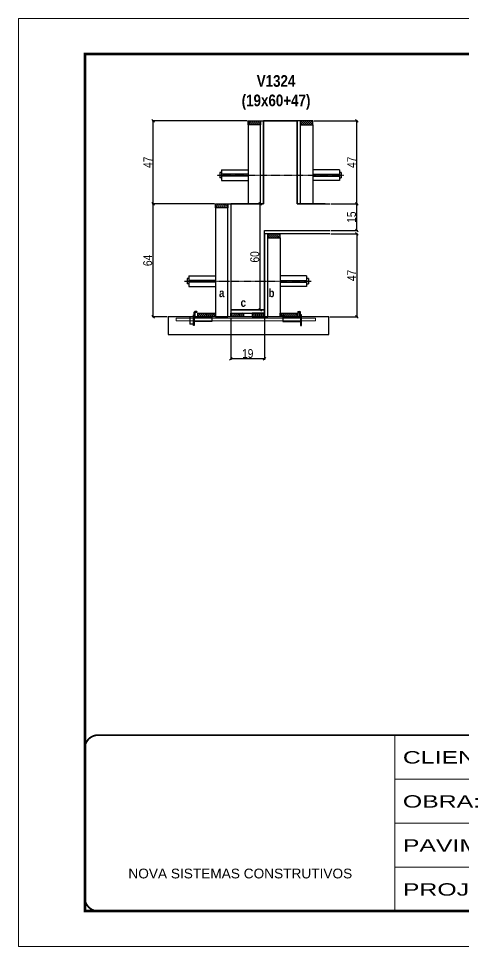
# Model space of a CAD drawing. Extents: x 3309 to 10384, y -2522 to 14608.
# Drawn here: x 4908 to 5411, y 6666 to 7716 of the extents above; entities that cross this region are included whole.
import ezdxf

# ---------------------------------------------------------------- set-up
doc = ezdxf.new("R2010")
doc.units = 0
for name, pattern in [('CONTINUO', [0]), ('DASHED', [0.75, 0.5, -0.25]), ('HIDDEN', [0.375, 0.25, -0.125])]:
    doc.linetypes.add(name, pattern=pattern)
for name, color, linetype in [('barrote', 251, 'Continuous'), ('COTA', 241, 'Continuous'), ('detalhes', 4, 'Continuous'), ('NOMENCLATURA', 7, 'Continuous'), ('Painéis', 200, 'Continuous'), ('presilha', 1, 'Continuous'), ('SARR_2.2x10', 60, 'Continuous'), ('SARR_2.2x7', 40, 'Continuous'), ('SARR_3.5x7', 81, 'Continuous'), ('TENSOR', 3, 'Continuous')]:
    doc.layers.add(name, color=color, linetype=linetype)
for name, color, linetype, lineweight in [('CONCRETO', 251, 'Continuous', 25), ('Folhas', 255, 'Continuous', 9), ('SARRAFO DE PRESSAO', 251, 'DASHED', 9), ('SCO-___-LAJ', 2, 'Continuous', 0)]:
    doc.layers.add(name, color=color, linetype=linetype, lineweight=lineweight)
doc.styles.add('ARIAL', font='arial.ttf')
doc.styles.add('COTA TECNICA 2X', font='techl___.ttf', dxfattribs={"height": 10})
doc.styles.add('TECNICA', font='techb___.ttf', dxfattribs={"height": 10})
doc.styles.add('Tecnologia', font='')
doc.styles.get('Tecnologia').set_extended_font_data('Forgotten Futurist')
doc.dimstyles.new('SECAO', dxfattribs={"dimscale": 0.333333, "dimtxt": 5, "dimasz": 9, "dimexe": 3, "dimexo": 3, "dimgap": 3, "dimtad": 1, "dimdec": 1, "dimlfac": 0.5, "dimzin": 12, "dimdsep": 46, "dimtxsty": 'COTA TECNICA 2X', "dimblk1": 'OBLIQUE', "dimblk2": 'OBLIQUE', "dimsah": 1, "dimcen": 0.9, "dimclrd": 4, "dimclre": 4, "dimclrt": 240, "dimadec": 1, "dimazin": 3, "dimtfac": 1, "dimtdec": 1, "dimtmove": 0, "dimatfit": 3, "dimfxl": 1, "dimtolj": 1, "dimtzin": 12, "dimarcsym": 0})
pattern_1 = [(135, (38383.6644, -116133.4615), (-1.122532015, -1.122532015), [])]
pattern_2 = [(135, (38335.0644, -115915.8615), (-1.122532015, -1.122532015), [])]

# ---------------------------------------------------------------- blocks, each defined once
blk = doc.blocks.new('9999999999')
at = {"color": 30, "linetype": 'CONTINUO'}
for p, q in [((98564.6, 34230.2), (98564.6, 34429.4)), ((98564.6, 34379.6), (99584, 34379.6)), ((98564.6, 34329.8), (99488, 34329.8)), ((98564.6, 34280), (99488, 34280))]:
    blk.add_line(p, q, dxfattribs=at)
at = {"color": 30, "linetype": 'CONTINUO', "const_width": 2}
blk.add_lwpolyline([(99584, 34230.2), (99584, 34414.4, 0.414214), (99569, 34429.4), (98229, 34429.4, 0.414214), (98214, 34414.4), (98214, 34245.2, 0.414214), (98229, 34230.2), (99584, 34230.2)], format="xyb", dxfattribs=at)
at = {"layer": 'Folhas'}
blk.add_lwpolyline([(98139, 34190.2), (99624, 34190.2), (99624, 35240.2), (98139, 35240.2)], close=True, dxfattribs=at)
at = {"layer": 'Folhas', "color": 30, "const_width": 3}
blk.add_lwpolyline([(98214, 34230.2), (99584, 34230.2), (99584, 35200.2), (98214, 35200.2)], close=True, dxfattribs=at)
at = {"color": 7, "linetype": 'Continuous', "ltscale": 5, "style": 'ARIAL'}
blk.add_text('NOVA SISTEMAS CONSTRUTIVOS', height=11.059, dxfattribs=at).set_placement((98263.2, 34267.2))
at = {"layer": 'Folhas', "color": 7, "style": 'Tecnologia', "width": 1.5}
for s, p in [('CLIENTE:', (98573.7, 34397.2)), ('OBRA:', (98573.7, 34347.3)), ('PAVIMENTO:', (98573.7, 34297.5)), ('PROJETO:', (98573.7, 34247.7))]:
    blk.add_text(s, height=14, dxfattribs=at).set_placement(p)
blk = doc.blocks.new('_Oblique')
at = {"color": 0, "linetype": 'ByBlock', "lineweight": -2}
blk.add_line((-0.5, -0.5), (0.5, 0.5), dxfattribs=at)
blk = doc.blocks.new('*D711')
at = {"layer": 'COTA', "color": 4, "lineweight": -2, "transparency": 16777216}
for p, q in [((5148.1, 7377.7), (5148.1, 7330.2)), ((5186.1, 7377.7), (5186.1, 7330.2)), ((5186.1, 7331.2), (5148.1, 7331.2))]:
    blk.add_line(p, q, dxfattribs=at)
at = {"layer": 'Defpoints', "color": 0, "transparency": 16777216}
for p in [(5148.1, 7378.7), (5186.1, 7378.7), (5148.1, 7331.2)]:
    blk.add_point(p, dxfattribs=at)
at = {"layer": 'COTA', "color": 4, "lineweight": -2, "transparency": 16777216, "xscale": 3, "yscale": 3, "zscale": 3, "rotation": 180}
blk.add_blockref('_Oblique', (5148.1, 7331.2), dxfattribs=at)
at = {"layer": 'COTA', "color": 4, "lineweight": -2, "transparency": 16777216, "xscale": 3, "yscale": 3, "zscale": 3}
blk.add_blockref('_Oblique', (5186.1, 7331.2), dxfattribs=at)
at = {"layer": 'COTA', "color": 240, "transparency": 16777216, "insert": (5167.1, 7337.3), "char_height": 10, "attachment_point": 5, "style": 'COTA TECNICA 2X'}
blk.add_mtext('\\A1;19', dxfattribs=at)
blk = doc.blocks.new('PRESILHA METÁLICA 1')
at = {"layer": 'presilha'}
for p, q in [((7.5, 10.6), (7.5, 19.9)), ((12, 21), (8.6, 21)), ((9, 11.6), (9, 18.9)), ((12, 19.5), (9.6, 19.5)), ((12, 21), (12, 19.5)), ((0, 13), (6, 13)), ((0, 13), (0, 0)), ((6, 0), (0, 0)), ((6, 15.5), (7.5, 15.5)), ((6, -2.5), (6, 15.5)), ((6, 13), (6, 0)), ((7.5, 15.5), (7.5, -2.5)), ((37.5, 4.1), (7.5, 4.1)), ((37.5, 11), (9.6, 11)), ((37.5, 11), (37.5, 4.1)), ((7.5, -2.5), (6, -2.5))]:
    blk.add_line(p, q, dxfattribs=at)
for centre, radius, start, end in [((8.6, 19.9), 1.14, 90, 180), ((9.6, 18.9), 0.57, 90, 180), ((9.6, 11.6), 0.57, 180, 270)]:
    blk.add_arc(centre, radius, start, end, dxfattribs=at)
blk = doc.blocks.new('PRESILHA METÁLICA 2')
at = {"layer": 'presilha'}
for p, q in [((-5.2, 23.5), (-5.2, 22)), ((-5.2, 23.5), (-1.9, 23.5)), ((-5.2, 22), (-2.8, 22)), ((-2.2, 14.1), (-2.2, 21.4)), ((0.8, 18), (-0.8, 18)), ((-0.8, 18), (-0.8, 0)), ((-0.8, 14.6), (-0.8, 22.4)), ((0.8, 0), (0.8, 18)), ((-30.8, 13.5), (-30.8, 6.6)), ((-30.8, 13.5), (-2.8, 13.5)), ((-30.8, 6.6), (-0.8, 6.6)), ((-0.8, 0), (0.8, 0))]:
    blk.add_line(p, q, dxfattribs=at)
for centre, radius, start, end in [((-2.8, 21.4), 0.57, 0, 90), ((-1.9, 22.4), 1.14, 0, 90), ((-2.8, 14.1), 0.57, 270, 0)]:
    blk.add_arc(centre, radius, start, end, dxfattribs=at)
blk = doc.blocks.new('*D710')
at = {"layer": 'COTA', "color": 4, "lineweight": -2, "transparency": 16777216}
for p, q in [((5261.1, 7472.7), (5291.7, 7472.7)), ((5290.7, 7472.7), (5290.7, 7378.7)), ((5259.9, 7378.7), (5291.7, 7378.7))]:
    blk.add_line(p, q, dxfattribs=at)
at = {"layer": 'Defpoints', "color": 0, "transparency": 16777216}
for p in [(5260.1, 7472.7), (5258.9, 7378.7), (5290.7, 7378.7)]:
    blk.add_point(p, dxfattribs=at)
at = {"layer": 'COTA', "color": 4, "lineweight": -2, "transparency": 16777216, "xscale": 3, "yscale": 3, "zscale": 3}
for p, rotation in [((5290.7, 7472.7), 90), ((5290.7, 7378.7), 270)]:
    blk.add_blockref('_Oblique', p, dxfattribs=dict(at, rotation=rotation))
at = {"layer": 'COTA', "color": 240, "transparency": 16777216, "insert": (5284.6, 7425.7), "char_height": 10, "attachment_point": 5, "rotation": 90, "style": 'COTA TECNICA 2X'}
blk.add_mtext('\\A1;47', dxfattribs=at)
blk = doc.blocks.new('*D712')
at = {"layer": 'COTA', "color": 4, "lineweight": -2, "transparency": 16777216}
for p, q in [((5261.1, 7506.7), (5291.7, 7506.7)), ((5290.7, 7476.7), (5290.7, 7506.7)), ((5261.1, 7476.7), (5291.7, 7476.7))]:
    blk.add_line(p, q, dxfattribs=at)
at = {"layer": 'Defpoints', "color": 0, "transparency": 16777216}
for p in [(5260.1, 7506.7), (5290.7, 7506.7), (5260.1, 7476.7)]:
    blk.add_point(p, dxfattribs=at)
at = {"layer": 'COTA', "color": 4, "lineweight": -2, "transparency": 16777216, "xscale": 3, "yscale": 3, "zscale": 3}
for p, rotation in [((5290.7, 7506.7), 90), ((5290.7, 7476.7), 270)]:
    blk.add_blockref('_Oblique', p, dxfattribs=dict(at, rotation=rotation))
at = {"layer": 'COTA', "color": 240, "transparency": 16777216, "insert": (5284.6, 7491.7), "char_height": 10, "attachment_point": 5, "rotation": 90, "style": 'COTA TECNICA 2X'}
blk.add_mtext('\\A1;15', dxfattribs=at)
blk = doc.blocks.new('*D713')
at = {"layer": 'COTA', "color": 4, "lineweight": -2, "transparency": 16777216}
for p, q in [((5241.7, 7600.7), (5291.7, 7600.7)), ((5290.7, 7506.7), (5290.7, 7600.7)), ((5261.1, 7506.7), (5291.7, 7506.7))]:
    blk.add_line(p, q, dxfattribs=at)
at = {"layer": 'Defpoints', "color": 0, "transparency": 16777216}
for p in [(5240.7, 7600.7), (5290.7, 7600.7), (5260.1, 7506.7)]:
    blk.add_point(p, dxfattribs=at)
at = {"layer": 'COTA', "color": 4, "lineweight": -2, "transparency": 16777216, "xscale": 3, "yscale": 3, "zscale": 3}
for p, rotation in [((5290.7, 7600.7), 90), ((5290.7, 7506.7), 270)]:
    blk.add_blockref('_Oblique', p, dxfattribs=dict(at, rotation=rotation))
at = {"layer": 'COTA', "color": 240, "transparency": 16777216, "insert": (5284.6, 7553.7), "char_height": 10, "attachment_point": 5, "rotation": 90, "style": 'COTA TECNICA 2X'}
blk.add_mtext('\\A1;47', dxfattribs=at)
blk = doc.blocks.new('*D714')
at = {"layer": 'COTA', "color": 4, "lineweight": -2, "transparency": 16777216}
for p, q in [((5129.5, 7506.7), (5059.1, 7506.7)), ((5060.1, 7378.7), (5060.1, 7506.7)), ((5076.1, 7378.7), (5059.1, 7378.7))]:
    blk.add_line(p, q, dxfattribs=at)
at = {"layer": 'Defpoints', "color": 0, "transparency": 16777216}
for p in [(5060.1, 7506.7), (5130.5, 7506.7), (5077.1, 7378.7)]:
    blk.add_point(p, dxfattribs=at)
at = {"layer": 'COTA', "color": 4, "lineweight": -2, "transparency": 16777216, "xscale": 3, "yscale": 3, "zscale": 3}
for p, rotation in [((5060.1, 7506.7), 90), ((5060.1, 7378.7), 270)]:
    blk.add_blockref('_Oblique', p, dxfattribs=dict(at, rotation=rotation))
at = {"layer": 'COTA', "color": 240, "transparency": 16777216, "insert": (5054, 7442.7), "char_height": 10, "attachment_point": 5, "rotation": 90, "style": 'COTA TECNICA 2X'}
blk.add_mtext('\\A1;64', dxfattribs=at)
blk = doc.blocks.new('*D715')
at = {"layer": 'COTA', "color": 4, "lineweight": -2, "transparency": 16777216}
for p, q in [((5166.5, 7600.7), (5059.1, 7600.7)), ((5060.1, 7506.7), (5060.1, 7600.7)), ((5129.5, 7506.7), (5059.1, 7506.7))]:
    blk.add_line(p, q, dxfattribs=at)
at = {"layer": 'Defpoints', "color": 0, "transparency": 16777216}
for p in [(5060.1, 7600.7), (5167.5, 7600.7), (5130.5, 7506.7)]:
    blk.add_point(p, dxfattribs=at)
at = {"layer": 'COTA', "color": 4, "lineweight": -2, "transparency": 16777216, "xscale": 3, "yscale": 3, "zscale": 3}
for p, rotation in [((5060.1, 7600.7), 90), ((5060.1, 7506.7), 270)]:
    blk.add_blockref('_Oblique', p, dxfattribs=dict(at, rotation=rotation))
at = {"layer": 'COTA', "color": 240, "transparency": 16777216, "insert": (5054.1, 7553.7), "char_height": 10, "attachment_point": 5, "rotation": 90, "style": 'COTA TECNICA 2X'}
blk.add_mtext('\\A1;47', dxfattribs=at)
blk = doc.blocks.new('*D716')
at = {"layer": 'COTA', "color": 4, "lineweight": -2, "transparency": 16777216}
for p, q in [((5149.1, 7506.7), (5182.2, 7506.7)), ((5181.2, 7386.7), (5181.2, 7506.7)), ((5149.1, 7386.7), (5182.2, 7386.7))]:
    blk.add_line(p, q, dxfattribs=at)
at = {"layer": 'Defpoints', "color": 0, "transparency": 16777216}
for p in [(5148.1, 7506.7), (5181.2, 7506.7), (5148.1, 7386.7)]:
    blk.add_point(p, dxfattribs=at)
at = {"layer": 'COTA', "color": 4, "lineweight": -2, "transparency": 16777216, "xscale": 3, "yscale": 3, "zscale": 3}
for p, rotation in [((5181.2, 7506.7), 90), ((5181.2, 7386.7), 270)]:
    blk.add_blockref('_Oblique', p, dxfattribs=dict(at, rotation=rotation))
at = {"layer": 'COTA', "color": 240, "transparency": 16777216, "insert": (5175.1, 7446.7), "char_height": 10, "attachment_point": 5, "rotation": 90, "style": 'COTA TECNICA 2X'}
blk.add_mtext('\\A1;60', dxfattribs=at)

msp = doc.modelspace()

# ---------------------------------------------------------------- hatches: boundary and pattern name
at = {"layer": 'SARR_2.2x10'}
h = msp.add_hatch(dxfattribs=at)
h.set_pattern_fill('ANSI31', color=256, scale=0.5, angle=90)
h.set_pattern_definition([(135, (38304.0644, -116133.4615), (-1.122532015, -1.122532015), [])])
h.paths.add_polyline_path([(5110.53, 7383.11), (5110.53, 7378.71), (5130.53, 7378.71), (5130.53, 7383.11)])
h = msp.add_hatch(dxfattribs=at)
h.set_pattern_fill('ANSI31', color=256, scale=0.5, angle=90)
h.set_pattern_definition([(135, (38397.2644, -116133.4615), (-1.122532015, -1.122532015), [])])
h.paths.add_polyline_path([(5203.73, 7383.11), (5203.73, 7378.71), (5223.73, 7378.71), (5223.73, 7383.11)])
at = {"layer": 'SARR_2.2x7'}
h = msp.add_hatch(dxfattribs=at)
h.set_pattern_fill('ANSI31', color=256, scale=0.5, angle=90)
h.set_pattern_definition(pattern_2)
h.paths.add_polyline_path([(5181.53, 7600.71), (5181.53, 7596.31), (5167.53, 7596.31), (5167.53, 7600.71)])
h = msp.add_hatch(dxfattribs=at)
h.set_pattern_fill('ANSI31', color=256, scale=0.5, angle=90)
h.set_pattern_definition(pattern_2)
h.paths.add_polyline_path([(5226.73, 7600.71), (5226.73, 7596.31), (5240.73, 7596.31), (5240.73, 7600.71)])
h = msp.add_hatch(dxfattribs=at)
h.set_pattern_fill('ANSI31', color=256, scale=0.5, angle=90)
h.set_pattern_definition([(135, (38318.0644, -116009.8615), (-1.122532015, -1.122532015), [])])
h.paths.add_polyline_path([(5144.53, 7506.71), (5144.53, 7502.31), (5130.53, 7502.31), (5130.53, 7506.71)])
h = msp.add_hatch(dxfattribs=at)
h.set_pattern_fill('ANSI31', color=256, scale=0.5, angle=90)
h.set_pattern_definition([(135, (38298.0644, -116043.8615), (-1.122532015, -1.122532015), [])])
h.paths.add_polyline_path([(5189.73, 7472.71), (5189.73, 7468.31), (5203.73, 7468.31), (5203.73, 7472.71)])
h = msp.add_hatch(dxfattribs=at)
h.set_pattern_fill('ANSI31', color=256, scale=0.5, angle=90)
h.set_pattern_definition(pattern_1)
h.paths.add_polyline_path([(5162.13, 7378.71), (5162.13, 7383.11), (5148.13, 7383.11), (5148.13, 7378.71)])
h = msp.add_hatch(dxfattribs=at)
h.set_pattern_fill('ANSI31', color=256, scale=0.5, angle=90)
h.set_pattern_definition(pattern_1)
h.paths.add_polyline_path([(5172.13, 7383.11), (5172.13, 7378.71), (5186.13, 7378.71), (5186.13, 7383.11)])

# ---------------------------------------------------------------- linework, layer by layer
at = {"ltscale": 3}
for p, q in [((5135.53, 7542.16), (5135.53, 7536.16)), ((5137.53, 7542.16), (5135.53, 7542.16)), ((5137.53, 7545.16), (5137.53, 7533.16)), ((5137.53, 7545.16), (5167.53, 7545.16)), ((5167.53, 7540.16), (5137.53, 7540.16)), ((5270.73, 7545.16), (5240.73, 7545.16)), ((5240.73, 7540.16), (5270.73, 7540.16)), ((5270.73, 7545.16), (5270.73, 7533.16)), ((5272.73, 7542.16), (5270.73, 7542.16)), ((5272.73, 7542.16), (5272.73, 7536.16)), ((5137.53, 7536.16), (5135.53, 7536.16)), ((5167.53, 7538.16), (5137.53, 7538.16)), ((5137.53, 7533.16), (5167.53, 7533.16)), ((5240.73, 7538.16), (5270.73, 7538.16)), ((5270.73, 7533.16), (5240.73, 7533.16)), ((5270.73, 7536.16), (5272.73, 7536.16)), ((5100.53, 7425.16), (5100.53, 7413.16)), ((5100.53, 7425.16), (5130.53, 7425.16)), ((5233.73, 7425.16), (5203.73, 7425.16)), ((5233.73, 7425.16), (5233.73, 7413.16)), ((5098.53, 7422.16), (5098.53, 7416.16)), ((5100.53, 7422.16), (5098.53, 7422.16)), ((5100.53, 7416.16), (5098.53, 7416.16)), ((5130.53, 7420.16), (5100.53, 7420.16)), ((5130.53, 7418.16), (5100.53, 7418.16)), ((5100.53, 7413.16), (5130.53, 7413.16)), ((5203.73, 7420.16), (5233.73, 7420.16)), ((5203.73, 7418.16), (5233.73, 7418.16)), ((5233.73, 7413.16), (5203.73, 7413.16)), ((5235.73, 7422.16), (5233.73, 7422.16)), ((5233.73, 7416.16), (5235.73, 7416.16)), ((5235.73, 7422.16), (5235.73, 7416.16))]:
    msp.add_line(p, q, dxfattribs=at)
at = {"layer": 'barrote', "elevation": 0}
msp.add_lwpolyline([(5077.07, 7358.71), (5258.99, 7358.71), (5258.99, 7378.71), (5077.07, 7378.71)], close=True, dxfattribs=at)
at = {"layer": 'CONCRETO', "linetype": 'Continuous'}
for points in [[(5254.82, 7506.71), (5223.13, 7506.71), (5223.13, 7600.71), (5185.13, 7600.71), (5185.13, 7506.71), (5148.13, 7506.71)], [(5153.43, 7506.71), (5185.13, 7506.71), (5185.13, 7600.71), (5223.13, 7600.71), (5223.13, 7506.71), (5260.13, 7506.71)], [(5148.13, 7506.71), (5148.13, 7386.71), (5186.13, 7386.71), (5186.13, 7476.71), (5260.13, 7476.71)]]:
    msp.add_lwpolyline(points, dxfattribs=at)
at = {"layer": 'Painéis', "linetype": 'Continuous'}
for points in [[(5181.53, 7506.71), (5181.53, 7600.71), (5185.13, 7600.71), (5185.13, 7506.71)], [(5226.73, 7506.71), (5226.73, 7600.71), (5223.13, 7600.71), (5223.13, 7506.71)], [(5144.53, 7378.71), (5144.53, 7506.71), (5148.13, 7506.71), (5148.13, 7378.71)], [(5186.13, 7386.71), (5148.13, 7386.71), (5148.13, 7383.11), (5186.13, 7383.11)]]:
    msp.add_lwpolyline(points, close=True, dxfattribs=at)
msp.add_lwpolyline([(5260.13, 7472.71), (5186.13, 7472.71), (5186.13, 7476.71), (5260.13, 7476.71)], dxfattribs=at)
at = {"layer": 'Painéis', "linetype": 'Continuous', "elevation": 0}
msp.add_lwpolyline([(5189.73, 7378.71), (5189.73, 7472.71), (5186.13, 7472.71), (5186.13, 7378.71)], close=True, dxfattribs=at)
at = {"layer": 'SARR_2.2x10', "elevation": 0}
for points in [[(5110.53, 7383.11), (5130.53, 7383.11), (5130.53, 7378.71), (5110.53, 7378.71)], [(5203.73, 7383.11), (5223.73, 7383.11), (5223.73, 7378.71), (5203.73, 7378.71)]]:
    msp.add_lwpolyline(points, close=True, dxfattribs=at)
at = {"layer": 'SARR_2.2x7', "elevation": 0}
for points in [[(5167.53, 7600.71), (5181.53, 7600.71), (5181.53, 7596.31), (5167.53, 7596.31)], [(5240.73, 7600.71), (5226.73, 7600.71), (5226.73, 7596.31), (5240.73, 7596.31)], [(5130.53, 7506.71), (5144.53, 7506.71), (5144.53, 7502.31), (5130.53, 7502.31)]]:
    msp.add_lwpolyline(points, close=True, dxfattribs=at)
at = {"layer": 'SARR_2.2x7'}
for points in [[(5203.73, 7472.71), (5189.73, 7472.71), (5189.73, 7468.31), (5203.73, 7468.31)], [(5148.13, 7383.11), (5162.13, 7383.11), (5162.13, 7378.71), (5148.13, 7378.71)], [(5186.13, 7383.11), (5172.13, 7383.11), (5172.13, 7378.71), (5186.13, 7378.71)]]:
    msp.add_lwpolyline(points, close=True, dxfattribs=at)
at = {"layer": 'SARR_3.5x7'}
for points in [[(5181.53, 7596.31), (5167.53, 7596.31), (5167.53, 7506.71), (5181.53, 7506.71)], [(5226.73, 7596.31), (5240.73, 7596.31), (5240.73, 7506.71), (5226.73, 7506.71)], [(5144.53, 7502.31), (5130.53, 7502.31), (5130.53, 7378.71), (5144.53, 7378.71)]]:
    msp.add_lwpolyline(points, close=True, dxfattribs=at)
at = {"layer": 'SARR_3.5x7', "elevation": 0}
msp.add_lwpolyline([(5189.73, 7468.31), (5203.73, 7468.31), (5203.73, 7378.71), (5189.73, 7378.71)], close=True, dxfattribs=at)
at = {"layer": 'SCO-___-LAJ', "color": 1, "elevation": 0}
msp.add_lwpolyline([(5086.07, 7377.37), (5243.91, 7377.37), (5243.91, 7374.18), (5086.07, 7374.18)], close=True, dxfattribs=at)
at = {"layer": 'TENSOR', "linetype": 'HIDDEN', "ltscale": 0.5}
for p, q in [((5132.53, 7539.16), (5276.03, 7539.16)), ((5095.53, 7419.16), (5239.03, 7419.16))]:
    msp.add_line(p, q, dxfattribs=at)

# ---------------------------------------------------------------- block references
at = {"layer": 'presilha', "xscale": 0.6666666666666666, "yscale": 0.6666666666666666, "zscale": 0.6666666666666666}
for name, p in [('PRESILHA METÁLICA 1', (5101.66, 7370.74)), ('PRESILHA METÁLICA 2', (5227.4, 7369.07))]:
    msp.add_blockref(name, p, dxfattribs=at)
at = {"layer": 'SARRAFO DE PRESSAO', "color": 6, "linetype": 'ByBlock'}
msp.add_blockref('9999999999', (-93231.11, -27523.8), dxfattribs=at)

# ---------------------------------------------------------------- texts
at = {"layer": 'detalhes', "style": 'TECNICA'}
for s, p in [('a', (5134.65, 7401.15)), ('b', (5190.63, 7401.14)), ('c', (5159.02, 7390.18))]:
    msp.add_text(s, height=9.6, dxfattribs=at).set_placement(p)
at = {"layer": 'NOMENCLATURA', "insert": (5199.13, 7652.4), "char_height": 13.2, "attachment_point": 2, "style": 'TECNICA'}
msp.add_mtext_dynamic_manual_height_columns('V1324\\P(19x60+47)', width=300.2766, gutter_width=1, heights=[0], dxfattribs=at)

# ---------------------------------------------------------------- dimensions: what is measured, and where the dimension line sits
at = {"layer": 'COTA'}
for base, p1, p2, picture, middle in [((5060.12, 7600.71), (5130.53, 7506.71), (5167.53, 7600.71), '*D715', (5054.05, 7553.71)), ((5060.12, 7506.71), (5077.07, 7378.71), (5130.53, 7506.71), '*D714', (5054.02, 7442.71)), ((5181.2, 7506.71), (5148.13, 7386.71), (5148.13, 7506.71), '*D716', (5175.1, 7446.71)), ((5290.72, 7506.71), (5260.13, 7476.71), (5260.13, 7506.71), '*D712', (5284.61, 7491.71)), ((5290.72, 7378.71), (5260.13, 7472.71), (5258.94, 7378.71), '*D710', (5284.65, 7425.71))]:
    dim = msp.add_linear_dim(base=base, p1=p1, p2=p2, angle=90, dimstyle='SECAO', dxfattribs=at)
    dim.commit()
    dim.dimension.update_dxf_attribs({"geometry": picture, "text_midpoint": middle})
dim = msp.add_linear_dim(base=(5290.72, 7600.71), p1=(5260.13, 7506.71), p2=(5240.73, 7600.71), angle=90, dimstyle='SECAO', override={"dimtmove": 1}, dxfattribs=at)
dim.commit()
dim.dimension.update_dxf_attribs({"geometry": '*D713', "text_midpoint": (5284.65, 7553.71)})
dim = msp.add_linear_dim(base=(5148.13, 7331.24), p1=(5186.13, 7378.71), p2=(5148.13, 7378.71), angle=180, dimstyle='SECAO', dxfattribs=at)
dim.commit()
dim.dimension.update_dxf_attribs({"geometry": '*D711', "text_midpoint": (5167.13, 7331.24), "dimtype": 160})

doc.saveas('drawing.dxf')
